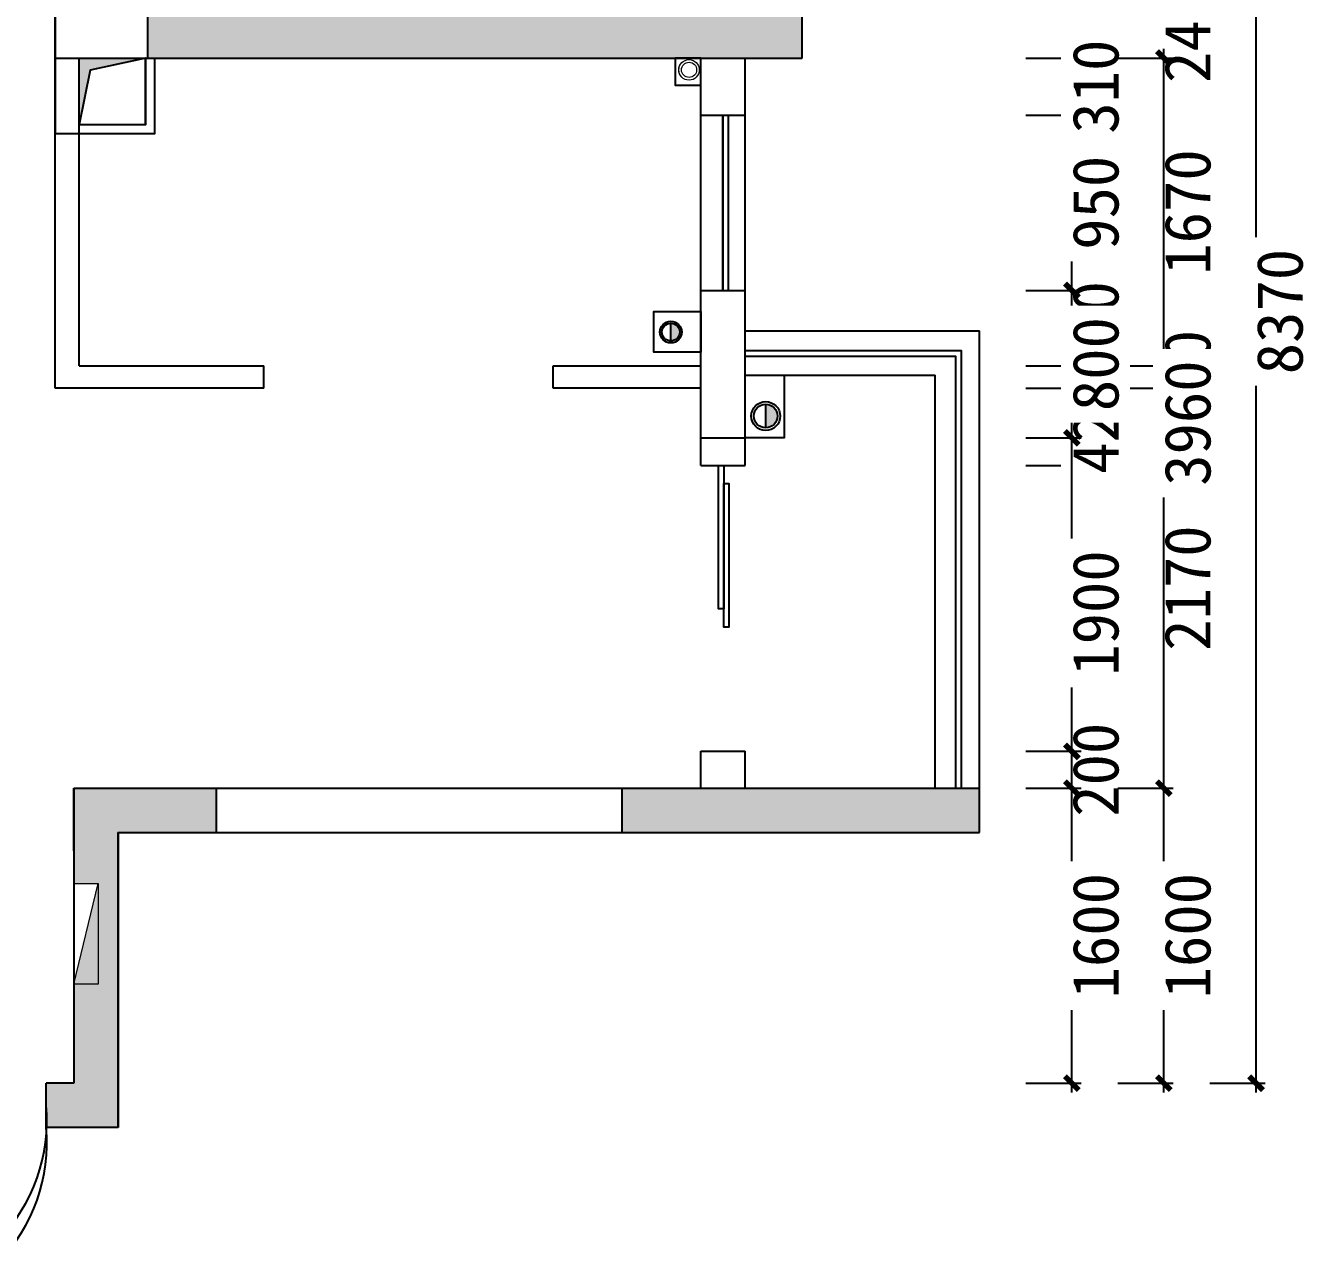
# Model space of a CAD drawing. Extents: x -74236 to 286982, y -14633 to 132816.
# Drawn here: x 75022 to 82007, y 80256 to 86821 of the extents above; entities that cross this region are included whole.
import ezdxf

# ---------------------------------------------------------------- set-up
doc = ezdxf.new("R2010")
doc.units = 0
doc.header["$LTSCALE"] = 10
doc.header["$MEASUREMENT"] = 0
doc.header["$PDSIZE"] = 5
doc.styles.add('宋体', font='')
doc.styles.get('宋体').set_extended_font_data('SimSun')
doc.dimstyles.new('1-50 顶面', dxfattribs={"dimscale": 50, "dimtxt": 2.8, "dimasz": 1.5, "dimexe": 1, "dimexo": 1, "dimgap": 0.1, "dimtad": 1, "dimdec": 0, "dimzin": 0, "dimdsep": 46, "dimtxsty": '宋体', "dimblk": 'ARCHTICK', "dimcen": 0, "dimdle": 1, "dimclrd": 8, "dimclre": 8, "dimclrt": 43, "dimadec": 0, "dimazin": 0, "dimtfac": 1, "dimtdec": 0, "dimtix": 1, "dimtmove": 1, "dimatfit": 0, "dimldrblk": 'BOXFILLED', "dimfxl": 5, "dimfxlon": 1, "dimtfill": 1, "dimtolj": 1, "dimtzin": 0, "dimlwd": -1, "dimlwe": -1, "dimarcsym": 1})

# ---------------------------------------------------------------- blocks, each defined once
blk = doc.blocks.new('_ArchTick')
at = {"color": 0, "linetype": 'ByBlock', "const_width": 0.4}
blk.add_lwpolyline([(-0.5, -0.5), (0.5, 0.5)], dxfattribs=at)
blk = doc.blocks.new('*D323')
at = {"color": 8, "transparency": 16777216}
for p, q in [((80693.5, 81036.3), (80693.5, 82736.3)), ((80443.5, 82686.3), (80743.5, 82686.3)), ((80443.5, 81086.3), (80743.5, 81086.3))]:
    blk.add_line(p, q, dxfattribs=at)
at = {"layer": 'Defpoints', "color": 0, "transparency": 16777216}
for p in [(80284, 82686.3), (80693.5, 82686.3), (80284, 81086.3)]:
    blk.add_point(p, dxfattribs=at)
at = {"color": 8, "transparency": 16777216, "xscale": 75, "yscale": 75, "zscale": 75}
for p, rotation in [((80693.5, 82686.3), 90), ((80693.5, 81086.3), 270)]:
    blk.add_blockref('_ArchTick', p, dxfattribs=dict(at, rotation=rotation))
at = {"color": 43, "transparency": 16777216, "insert": (80823.5, 81886.3), "char_height": 250, "attachment_point": 5, "rotation": 90, "style": '宋体', "bg_fill": 3, "box_fill_scale": 1.25, "bg_fill_color": 256, "bg_fill_true_color": 13158600, "bg_fill_transparency": 0}
blk.add_mtext('\\A1;1600', dxfattribs=at)
blk = doc.blocks.new('_BoxFilled')
at = {"color": 0, "linetype": 'ByBlock', "lineweight": -2}
blk.add_line((-0.5, 0), (-1, 0), dxfattribs=at)
at = {"color": 0, "linetype": 'ByBlock'}
blk.add_solid([(-0.5, 0.5), (0.5, 0.5), (-0.5, -0.5), (0.5, -0.5)], dxfattribs=at)
blk = doc.blocks.new('*D324')
at = {"color": 8, "transparency": 16777216}
for p, q in [((80693.5, 82886.3), (80693.5, 82961.3)), ((80443.5, 82886.3), (80743.5, 82886.3)), ((80693.5, 82686.3), (80693.5, 82886.3)), ((80443.5, 82686.3), (80743.5, 82686.3)), ((80693.5, 82686.3), (80693.5, 82611.3))]:
    blk.add_line(p, q, dxfattribs=at)
at = {"layer": 'Defpoints', "color": 0, "transparency": 16777216}
for p in [(80284, 82886.3), (80284, 82686.3)]:
    blk.add_point(p, dxfattribs=at)
at = {"color": 8, "transparency": 16777216, "xscale": 75, "yscale": 75, "zscale": 75}
for p, rotation in [((80693.5, 82886.3), 270), ((80693.5, 82686.3), 90)]:
    blk.add_blockref('_ArchTick', p, dxfattribs=dict(at, rotation=rotation))
at = {"color": 43, "transparency": 16777216, "insert": (80823.5, 82786.3), "char_height": 250, "attachment_point": 5, "rotation": 90, "style": '宋体', "bg_fill": 3, "box_fill_scale": 1.25, "bg_fill_color": 256, "bg_fill_true_color": 13158600, "bg_fill_transparency": 0}
blk.add_mtext('\\A1;200', dxfattribs=at)
at = {"layer": 'Defpoints', "color": 0, "transparency": 16777216}
blk.add_point((80693.5, 82886.3), dxfattribs=at)
blk = doc.blocks.new('*D325')
at = {"color": 8, "transparency": 16777216}
for p, q in [((80693.5, 82836.3), (80693.5, 84486.3)), ((80443.5, 84436.3), (80743.5, 84436.3)), ((80443.5, 82886.3), (80743.5, 82886.3))]:
    blk.add_line(p, q, dxfattribs=at)
at = {"layer": 'Defpoints', "color": 0, "transparency": 16777216}
for p in [(80284, 84436.3), (80693.5, 84436.3), (80284, 82886.3)]:
    blk.add_point(p, dxfattribs=at)
at = {"color": 8, "transparency": 16777216, "xscale": 75, "yscale": 75, "zscale": 75}
for p, rotation in [((80693.5, 84436.3), 90), ((80693.5, 82886.3), 270)]:
    blk.add_blockref('_ArchTick', p, dxfattribs=dict(at, rotation=rotation))
at = {"color": 43, "transparency": 16777216, "insert": (80823.5, 83661.3), "char_height": 250, "attachment_point": 5, "rotation": 90, "style": '宋体', "bg_fill": 3, "box_fill_scale": 1.25, "bg_fill_color": 256, "bg_fill_true_color": 13158600, "bg_fill_transparency": 0}
blk.add_mtext('\\A1;1550', dxfattribs=at)
blk = doc.blocks.new('*D326')
at = {"color": 8, "transparency": 16777216}
for p, q in [((80693.5, 84856.3), (80693.5, 84931.3)), ((80443.5, 84856.3), (80743.5, 84856.3)), ((80693.5, 84436.3), (80693.5, 84856.3)), ((80443.5, 84436.3), (80743.5, 84436.3)), ((80693.5, 84436.3), (80693.5, 84361.3))]:
    blk.add_line(p, q, dxfattribs=at)
at = {"layer": 'Defpoints', "color": 0, "transparency": 16777216}
for p in [(80284, 84856.3), (80284, 84436.3)]:
    blk.add_point(p, dxfattribs=at)
at = {"color": 8, "transparency": 16777216, "xscale": 75, "yscale": 75, "zscale": 75}
for p, rotation in [((80693.5, 84856.3), 270), ((80693.5, 84436.3), 90)]:
    blk.add_blockref('_ArchTick', p, dxfattribs=dict(at, rotation=rotation))
at = {"color": 43, "transparency": 16777216, "insert": (80823.5, 84646.3), "char_height": 250, "attachment_point": 5, "rotation": 90, "style": '宋体', "bg_fill": 3, "box_fill_scale": 1.25, "bg_fill_color": 256, "bg_fill_true_color": 13158600, "bg_fill_transparency": 0}
blk.add_mtext('\\A1;420', dxfattribs=at)
at = {"layer": 'Defpoints', "color": 0, "transparency": 16777216}
blk.add_point((80693.5, 84856.3), dxfattribs=at)
blk = doc.blocks.new('*D327')
at = {"color": 8, "transparency": 16777216}
for p, q in [((81192, 84976.3), (81192, 85051.3)), ((80942, 84976.3), (81242, 84976.3)), ((81192, 84856.3), (81192, 84976.3)), ((80942, 84856.3), (81242, 84856.3)), ((81192, 84856.3), (81192, 84781.3))]:
    blk.add_line(p, q, dxfattribs=at)
at = {"layer": 'Defpoints', "color": 0, "transparency": 16777216}
for p in [(80284, 84976.3), (80284, 84856.3)]:
    blk.add_point(p, dxfattribs=at)
at = {"color": 8, "transparency": 16777216, "xscale": 75, "yscale": 75, "zscale": 75}
for p, rotation in [((81192, 84976.3), 270), ((81192, 84856.3), 90)]:
    blk.add_blockref('_ArchTick', p, dxfattribs=dict(at, rotation=rotation))
at = {"color": 43, "transparency": 16777216, "insert": (81322, 84916.3), "char_height": 250, "attachment_point": 5, "rotation": 90, "style": '宋体', "bg_fill": 3, "box_fill_scale": 1.25, "bg_fill_color": 256, "bg_fill_true_color": 13158600, "bg_fill_transparency": 0}
blk.add_mtext('\\A1;120', dxfattribs=at)
at = {"layer": 'Defpoints', "color": 0, "transparency": 16777216}
blk.add_point((81192, 84976.3), dxfattribs=at)
blk = doc.blocks.new('*D328')
at = {"color": 8, "transparency": 16777216}
for p, q in [((80693.5, 85386.3), (80693.5, 85461.3)), ((80443.5, 85386.3), (80743.5, 85386.3)), ((80693.5, 84976.3), (80693.5, 85386.3)), ((80443.5, 84976.3), (80743.5, 84976.3)), ((80693.5, 84976.3), (80693.5, 84901.3))]:
    blk.add_line(p, q, dxfattribs=at)
at = {"layer": 'Defpoints', "color": 0, "transparency": 16777216}
for p in [(80284, 85386.3), (80284, 84976.3)]:
    blk.add_point(p, dxfattribs=at)
at = {"color": 8, "transparency": 16777216, "xscale": 75, "yscale": 75, "zscale": 75}
for p, rotation in [((80693.5, 85386.3), 270), ((80693.5, 84976.3), 90)]:
    blk.add_blockref('_ArchTick', p, dxfattribs=dict(at, rotation=rotation))
at = {"color": 43, "transparency": 16777216, "insert": (80823.5, 85181.3), "char_height": 250, "attachment_point": 5, "rotation": 90, "style": '宋体', "bg_fill": 3, "box_fill_scale": 1.25, "bg_fill_color": 256, "bg_fill_true_color": 13158600, "bg_fill_transparency": 0}
blk.add_mtext('\\A1;410', dxfattribs=at)
at = {"layer": 'Defpoints', "color": 0, "transparency": 16777216}
blk.add_point((80693.5, 85386.3), dxfattribs=at)
blk = doc.blocks.new('*D329')
at = {"color": 8, "transparency": 16777216}
for p, q in [((80693.5, 85336.3), (80693.5, 86386.3)), ((80443.5, 86336.3), (80743.5, 86336.3)), ((80443.5, 85386.3), (80743.5, 85386.3))]:
    blk.add_line(p, q, dxfattribs=at)
at = {"layer": 'Defpoints', "color": 0, "transparency": 16777216}
for p in [(80284, 86336.3), (80693.5, 86336.3), (80284, 85386.3)]:
    blk.add_point(p, dxfattribs=at)
at = {"color": 8, "transparency": 16777216, "xscale": 75, "yscale": 75, "zscale": 75}
for p, rotation in [((80693.5, 86336.3), 90), ((80693.5, 85386.3), 270)]:
    blk.add_blockref('_ArchTick', p, dxfattribs=dict(at, rotation=rotation))
at = {"color": 43, "transparency": 16777216, "insert": (80823.5, 85861.3), "char_height": 250, "attachment_point": 5, "rotation": 90, "style": '宋体', "bg_fill": 3, "box_fill_scale": 1.25, "bg_fill_color": 256, "bg_fill_true_color": 13158600, "bg_fill_transparency": 0}
blk.add_mtext('\\A1;950', dxfattribs=at)
blk = doc.blocks.new('*D330')
at = {"color": 8, "transparency": 16777216}
for p, q in [((80693.5, 86646.3), (80693.5, 86721.3)), ((80443.5, 86646.3), (80743.5, 86646.3)), ((80693.5, 86336.3), (80693.5, 86646.3)), ((80443.5, 86336.3), (80743.5, 86336.3)), ((80693.5, 86336.3), (80693.5, 86261.3))]:
    blk.add_line(p, q, dxfattribs=at)
at = {"layer": 'Defpoints', "color": 0, "transparency": 16777216}
for p in [(80284, 86646.3), (80284, 86336.3)]:
    blk.add_point(p, dxfattribs=at)
at = {"color": 8, "transparency": 16777216, "xscale": 75, "yscale": 75, "zscale": 75}
for p, rotation in [((80693.5, 86646.3), 270), ((80693.5, 86336.3), 90)]:
    blk.add_blockref('_ArchTick', p, dxfattribs=dict(at, rotation=rotation))
at = {"color": 43, "transparency": 16777216, "insert": (80823.5, 86491.3), "char_height": 250, "attachment_point": 5, "rotation": 90, "style": '宋体', "bg_fill": 3, "box_fill_scale": 1.25, "bg_fill_color": 256, "bg_fill_true_color": 13158600, "bg_fill_transparency": 0}
blk.add_mtext('\\A1;310', dxfattribs=at)
at = {"layer": 'Defpoints', "color": 0, "transparency": 16777216}
blk.add_point((80693.5, 86646.3), dxfattribs=at)
blk = doc.blocks.new('*D331')
at = {"color": 8, "transparency": 16777216}
for p, q in [((81192, 86886.3), (81192, 86961.3)), ((80942, 86886.3), (81242, 86886.3)), ((81192, 86646.3), (81192, 86886.3)), ((80942, 86646.3), (81242, 86646.3)), ((81192, 86646.3), (81192, 86571.3))]:
    blk.add_line(p, q, dxfattribs=at)
at = {"layer": 'Defpoints', "color": 0, "transparency": 16777216}
for p in [(80284, 86886.3), (80284, 86646.3)]:
    blk.add_point(p, dxfattribs=at)
at = {"color": 8, "transparency": 16777216, "xscale": 75, "yscale": 75, "zscale": 75}
for p, rotation in [((81192, 86886.3), 270), ((81192, 86646.3), 90)]:
    blk.add_blockref('_ArchTick', p, dxfattribs=dict(at, rotation=rotation))
at = {"color": 43, "transparency": 16777216, "insert": (81322, 86766.3), "char_height": 250, "attachment_point": 5, "rotation": 90, "style": '宋体', "bg_fill": 3, "box_fill_scale": 1.25, "bg_fill_color": 256, "bg_fill_true_color": 13158600, "bg_fill_transparency": 0}
blk.add_mtext('\\A1;240', dxfattribs=at)
at = {"layer": 'Defpoints', "color": 0, "transparency": 16777216}
blk.add_point((81192, 86886.3), dxfattribs=at)
blk = doc.blocks.new('*D351')
at = {"color": 8, "transparency": 16777216}
for p, q in [((81192, 81036.3), (81192, 82736.3)), ((80942, 82686.3), (81242, 82686.3)), ((80942, 81086.3), (81242, 81086.3))]:
    blk.add_line(p, q, dxfattribs=at)
at = {"layer": 'Defpoints', "color": 0, "transparency": 16777216}
for p in [(80284, 82686.3), (81192, 82686.3), (80284, 81086.3)]:
    blk.add_point(p, dxfattribs=at)
at = {"color": 8, "transparency": 16777216, "xscale": 75, "yscale": 75, "zscale": 75}
for p, rotation in [((81192, 82686.3), 90), ((81192, 81086.3), 270)]:
    blk.add_blockref('_ArchTick', p, dxfattribs=dict(at, rotation=rotation))
at = {"color": 43, "transparency": 16777216, "insert": (81322, 81886.3), "char_height": 250, "attachment_point": 5, "rotation": 90, "style": '宋体', "bg_fill": 3, "box_fill_scale": 1.25, "bg_fill_color": 256, "bg_fill_true_color": 13158600, "bg_fill_transparency": 0}
blk.add_mtext('\\A1;1600', dxfattribs=at)
blk = doc.blocks.new('*D352')
at = {"color": 8, "transparency": 16777216}
for p, q in [((81192, 82636.3), (81192, 84906.3)), ((80942, 84856.3), (81242, 84856.3)), ((80942, 82686.3), (81242, 82686.3))]:
    blk.add_line(p, q, dxfattribs=at)
at = {"layer": 'Defpoints', "color": 0, "transparency": 16777216}
for p in [(80284, 84856.3), (81192, 84856.3), (80284, 82686.3)]:
    blk.add_point(p, dxfattribs=at)
at = {"color": 8, "transparency": 16777216, "xscale": 75, "yscale": 75, "zscale": 75}
for p, rotation in [((81192, 84856.3), 90), ((81192, 82686.3), 270)]:
    blk.add_blockref('_ArchTick', p, dxfattribs=dict(at, rotation=rotation))
at = {"color": 43, "transparency": 16777216, "insert": (81322, 83771.3), "char_height": 250, "attachment_point": 5, "rotation": 90, "style": '宋体', "bg_fill": 3, "box_fill_scale": 1.25, "bg_fill_color": 256, "bg_fill_true_color": 13158600, "bg_fill_transparency": 0}
blk.add_mtext('\\A1;2170', dxfattribs=at)
blk = doc.blocks.new('*D353')
at = {"color": 8, "transparency": 16777216}
for p, q in [((81192, 84926.3), (81192, 86696.3)), ((80942, 86646.3), (81242, 86646.3)), ((80942, 84976.3), (81242, 84976.3))]:
    blk.add_line(p, q, dxfattribs=at)
at = {"layer": 'Defpoints', "color": 0, "transparency": 16777216}
for p in [(80284, 86646.3), (81192, 86646.3), (80284, 84976.3)]:
    blk.add_point(p, dxfattribs=at)
at = {"color": 8, "transparency": 16777216, "xscale": 75, "yscale": 75, "zscale": 75}
for p, rotation in [((81192, 86646.3), 90), ((81192, 84976.3), 270)]:
    blk.add_blockref('_ArchTick', p, dxfattribs=dict(at, rotation=rotation))
at = {"color": 43, "transparency": 16777216, "insert": (81322, 85811.3), "char_height": 250, "attachment_point": 5, "rotation": 90, "style": '宋体', "bg_fill": 3, "box_fill_scale": 1.25, "bg_fill_color": 256, "bg_fill_true_color": 13158600, "bg_fill_transparency": 0}
blk.add_mtext('\\A1;1670', dxfattribs=at)
blk = doc.blocks.new('*D355')
at = {"color": 8, "transparency": 16777216}
for p, q in [((81692, 81036.3), (81692, 89506.3)), ((81442, 89456.3), (81742, 89456.3)), ((81442, 81086.3), (81742, 81086.3))]:
    blk.add_line(p, q, dxfattribs=at)
at = {"layer": 'Defpoints', "color": 0, "transparency": 16777216}
for p in [(80284, 89456.3), (81692, 89456.3), (80284, 81086.3)]:
    blk.add_point(p, dxfattribs=at)
at = {"color": 8, "transparency": 16777216, "xscale": 75, "yscale": 75, "zscale": 75}
for p, rotation in [((81692, 89456.3), 90), ((81692, 81086.3), 270)]:
    blk.add_blockref('_ArchTick', p, dxfattribs=dict(at, rotation=rotation))
at = {"color": 43, "transparency": 16777216, "insert": (81822, 85271.3), "char_height": 250, "attachment_point": 5, "rotation": 90, "style": '宋体', "bg_fill": 3, "box_fill_scale": 1.25, "bg_fill_color": 256, "bg_fill_true_color": 13158600, "bg_fill_transparency": 0}
blk.add_mtext('\\A1;8370', dxfattribs=at)
blk = doc.blocks.new('*D374')
at = {"color": 8, "transparency": 16777216}
for p, q in [((105105.6, 82794.8), (105405.6, 82794.8)), ((105355.6, 81144.8), (105355.6, 82844.8)), ((105105.6, 81194.8), (105405.6, 81194.8))]:
    blk.add_line(p, q, dxfattribs=at)
at = {"layer": 'Defpoints', "color": 0, "transparency": 16777216}
for p in [(104946.2, 82794.8), (105355.6, 82794.8), (104946.2, 81194.8)]:
    blk.add_point(p, dxfattribs=at)
at = {"color": 8, "transparency": 16777216, "xscale": 75, "yscale": 75, "zscale": 75}
for p, rotation in [((105355.6, 82794.8), 90), ((105355.6, 81194.8), 270)]:
    blk.add_blockref('_ArchTick', p, dxfattribs=dict(at, rotation=rotation))
at = {"color": 43, "transparency": 16777216, "insert": (105485.6, 81994.8), "char_height": 250, "attachment_point": 5, "rotation": 90, "style": '宋体', "bg_fill": 3, "box_fill_scale": 1.25, "bg_fill_color": 256, "bg_fill_true_color": 13158600, "bg_fill_transparency": 0}
blk.add_mtext('\\A1;1600', dxfattribs=at)
blk = doc.blocks.new('*D375')
at = {"color": 8, "transparency": 16777216}
for p, q in [((105355.6, 82744.8), (105355.6, 84744.8)), ((105105.6, 84694.8), (105405.6, 84694.8)), ((105105.6, 82794.8), (105405.6, 82794.8))]:
    blk.add_line(p, q, dxfattribs=at)
at = {"layer": 'Defpoints', "color": 0, "transparency": 16777216}
for p in [(104946.2, 84694.8), (105355.6, 84694.8), (104946.2, 82794.8)]:
    blk.add_point(p, dxfattribs=at)
at = {"color": 8, "transparency": 16777216, "xscale": 75, "yscale": 75, "zscale": 75}
for p, rotation in [((105355.6, 84694.8), 90), ((105355.6, 82794.8), 270)]:
    blk.add_blockref('_ArchTick', p, dxfattribs=dict(at, rotation=rotation))
at = {"color": 43, "transparency": 16777216, "insert": (105485.6, 83744.8), "char_height": 250, "attachment_point": 5, "rotation": 90, "style": '宋体', "bg_fill": 3, "box_fill_scale": 1.25, "bg_fill_color": 256, "bg_fill_true_color": 13158600, "bg_fill_transparency": 0}
blk.add_mtext('\\A1;1900', dxfattribs=at)
blk = doc.blocks.new('*D376')
at = {"color": 8, "transparency": 16777216}
for p, q in [((105355.6, 84644.8), (105355.6, 85544.8)), ((105105.6, 85494.8), (105405.6, 85494.8)), ((105105.6, 84694.8), (105405.6, 84694.8))]:
    blk.add_line(p, q, dxfattribs=at)
at = {"layer": 'Defpoints', "color": 0, "transparency": 16777216}
for p in [(104946.2, 85494.8), (105355.6, 85494.8), (104946.2, 84694.8)]:
    blk.add_point(p, dxfattribs=at)
at = {"color": 8, "transparency": 16777216, "xscale": 75, "yscale": 75, "zscale": 75}
for p, rotation in [((105355.6, 85494.8), 90), ((105355.6, 84694.8), 270)]:
    blk.add_blockref('_ArchTick', p, dxfattribs=dict(at, rotation=rotation))
at = {"color": 43, "transparency": 16777216, "insert": (105485.6, 85094.8), "char_height": 250, "attachment_point": 5, "rotation": 90, "style": '宋体', "bg_fill": 3, "box_fill_scale": 1.25, "bg_fill_color": 256, "bg_fill_true_color": 13158600, "bg_fill_transparency": 0}
blk.add_mtext('\\A1;800', dxfattribs=at)
blk = doc.blocks.new('*D377')
at = {"color": 8, "transparency": 16777216}
for p, q in [((105355.6, 85444.8), (105355.6, 86494.8)), ((105105.6, 86444.8), (105405.6, 86444.8)), ((105105.6, 85494.8), (105405.6, 85494.8))]:
    blk.add_line(p, q, dxfattribs=at)
at = {"layer": 'Defpoints', "color": 0, "transparency": 16777216}
for p in [(104946.2, 86444.8), (105355.6, 86444.8), (104946.2, 85494.8)]:
    blk.add_point(p, dxfattribs=at)
at = {"color": 8, "transparency": 16777216, "xscale": 75, "yscale": 75, "zscale": 75}
for p, rotation in [((105355.6, 86444.8), 90), ((105355.6, 85494.8), 270)]:
    blk.add_blockref('_ArchTick', p, dxfattribs=dict(at, rotation=rotation))
at = {"color": 43, "transparency": 16777216, "insert": (105485.6, 85969.8), "char_height": 250, "attachment_point": 5, "rotation": 90, "style": '宋体', "bg_fill": 3, "box_fill_scale": 1.25, "bg_fill_color": 256, "bg_fill_true_color": 13158600, "bg_fill_transparency": 0}
blk.add_mtext('\\A1;950', dxfattribs=at)
blk = doc.blocks.new('*D378')
at = {"color": 8, "transparency": 16777216}
for p, q in [((105355.6, 86754.8), (105355.6, 86829.8)), ((105105.6, 86754.8), (105405.6, 86754.8)), ((105355.6, 86444.8), (105355.6, 86754.8)), ((105105.6, 86444.8), (105405.6, 86444.8)), ((105355.6, 86444.8), (105355.6, 86369.8))]:
    blk.add_line(p, q, dxfattribs=at)
at = {"layer": 'Defpoints', "color": 0, "transparency": 16777216}
for p in [(104946.2, 86754.8), (104946.2, 86444.8)]:
    blk.add_point(p, dxfattribs=at)
at = {"color": 8, "transparency": 16777216, "xscale": 75, "yscale": 75, "zscale": 75}
for p, rotation in [((105355.6, 86754.8), 270), ((105355.6, 86444.8), 90)]:
    blk.add_blockref('_ArchTick', p, dxfattribs=dict(at, rotation=rotation))
at = {"color": 43, "transparency": 16777216, "insert": (105485.6, 86599.8), "char_height": 250, "attachment_point": 5, "rotation": 90, "style": '宋体', "bg_fill": 3, "box_fill_scale": 1.25, "bg_fill_color": 256, "bg_fill_true_color": 13158600, "bg_fill_transparency": 0}
blk.add_mtext('\\A1;310', dxfattribs=at)
at = {"layer": 'Defpoints', "color": 0, "transparency": 16777216}
blk.add_point((105355.6, 86754.8), dxfattribs=at)
blk = doc.blocks.new('*D379')
at = {"color": 8, "transparency": 16777216}
for p, q in [((105854.2, 86994.8), (105854.2, 87069.8)), ((105604.2, 86994.8), (105904.2, 86994.8)), ((105854.2, 86754.8), (105854.2, 86994.8)), ((105604.2, 86754.8), (105904.2, 86754.8)), ((105854.2, 86754.8), (105854.2, 86679.8))]:
    blk.add_line(p, q, dxfattribs=at)
at = {"layer": 'Defpoints', "color": 0, "transparency": 16777216}
for p in [(104946.2, 86994.8), (104946.2, 86754.8)]:
    blk.add_point(p, dxfattribs=at)
at = {"color": 8, "transparency": 16777216, "xscale": 75, "yscale": 75, "zscale": 75}
for p, rotation in [((105854.2, 86994.8), 270), ((105854.2, 86754.8), 90)]:
    blk.add_blockref('_ArchTick', p, dxfattribs=dict(at, rotation=rotation))
at = {"color": 43, "transparency": 16777216, "insert": (105984.2, 86874.8), "char_height": 250, "attachment_point": 5, "rotation": 90, "style": '宋体', "bg_fill": 3, "box_fill_scale": 1.25, "bg_fill_color": 256, "bg_fill_true_color": 13158600, "bg_fill_transparency": 0}
blk.add_mtext('\\A1;240', dxfattribs=at)
at = {"layer": 'Defpoints', "color": 0, "transparency": 16777216}
blk.add_point((105854.2, 86994.8), dxfattribs=at)
blk = doc.blocks.new('*D396')
at = {"color": 8, "transparency": 16777216}
for p, q in [((105604.2, 82794.8), (105904.2, 82794.8)), ((105854.2, 81144.8), (105854.2, 82844.8)), ((105604.2, 81194.8), (105904.2, 81194.8))]:
    blk.add_line(p, q, dxfattribs=at)
at = {"layer": 'Defpoints', "color": 0, "transparency": 16777216}
for p in [(104946.2, 82794.8), (105854.2, 82794.8), (104946.2, 81194.8)]:
    blk.add_point(p, dxfattribs=at)
at = {"color": 8, "transparency": 16777216, "xscale": 75, "yscale": 75, "zscale": 75}
for p, rotation in [((105854.2, 82794.8), 90), ((105854.2, 81194.8), 270)]:
    blk.add_blockref('_ArchTick', p, dxfattribs=dict(at, rotation=rotation))
at = {"color": 43, "transparency": 16777216, "insert": (105984.2, 81994.8), "char_height": 250, "attachment_point": 5, "rotation": 90, "style": '宋体', "bg_fill": 3, "box_fill_scale": 1.25, "bg_fill_color": 256, "bg_fill_true_color": 13158600, "bg_fill_transparency": 0}
blk.add_mtext('\\A1;1600', dxfattribs=at)
blk = doc.blocks.new('*D398')
at = {"color": 8, "transparency": 16777216}
for p, q in [((106104.2, 89564.8), (106404.2, 89564.8)), ((106354.2, 81144.8), (106354.2, 89614.8)), ((106104.2, 81194.8), (106404.2, 81194.8))]:
    blk.add_line(p, q, dxfattribs=at)
at = {"layer": 'Defpoints', "color": 0, "transparency": 16777216}
for p in [(104946.2, 89564.8), (106354.2, 89564.8), (104946.2, 81194.8)]:
    blk.add_point(p, dxfattribs=at)
at = {"color": 8, "transparency": 16777216, "xscale": 75, "yscale": 75, "zscale": 75}
for p, rotation in [((106354.2, 89564.8), 90), ((106354.2, 81194.8), 270)]:
    blk.add_blockref('_ArchTick', p, dxfattribs=dict(at, rotation=rotation))
at = {"color": 43, "transparency": 16777216, "insert": (106484.2, 85379.8), "char_height": 250, "attachment_point": 5, "rotation": 90, "style": '宋体', "bg_fill": 3, "box_fill_scale": 1.25, "bg_fill_color": 256, "bg_fill_true_color": 13158600, "bg_fill_transparency": 0}
blk.add_mtext('\\A1;8370', dxfattribs=at)
blk = doc.blocks.new('*D401')
at = {"color": 8, "transparency": 16777216}
for p, q in [((105854.2, 82744.8), (105854.2, 86804.8)), ((105604.2, 86754.8), (105904.2, 86754.8)), ((105604.2, 82794.8), (105904.2, 82794.8))]:
    blk.add_line(p, q, dxfattribs=at)
at = {"layer": 'Defpoints', "color": 0, "transparency": 16777216}
for p in [(104946.2, 86754.8), (105854.2, 86754.8), (104946.2, 82794.8)]:
    blk.add_point(p, dxfattribs=at)
at = {"color": 8, "transparency": 16777216, "xscale": 75, "yscale": 75, "zscale": 75}
for p, rotation in [((105854.2, 86754.8), 90), ((105854.2, 82794.8), 270)]:
    blk.add_blockref('_ArchTick', p, dxfattribs=dict(at, rotation=rotation))
at = {"color": 43, "transparency": 16777216, "insert": (105984.2, 84774.8), "char_height": 250, "attachment_point": 5, "rotation": 90, "style": '宋体', "bg_fill": 3, "box_fill_scale": 1.25, "bg_fill_color": 256, "bg_fill_true_color": 13158600, "bg_fill_transparency": 0}
blk.add_mtext('\\A1;3960', dxfattribs=at)
blk = doc.blocks.new('GGFGFD')
at = {"ltscale": 3}
for points in [[(78519.3, 85208), (78519.3, 85111.8, 0.414214), (78567.4, 85159.9, 0.414214)], [(79033.5, 84768.7), (79033.5, 84640.4, 0.414214), (79097.7, 84704.6, 0.414214)]]:
    blk.add_hatch(color=1, dxfattribs=at).paths.add_polyline_path(points)
at = {"lineweight": 5}
blk.add_hatch(color=1, dxfattribs=at).paths.add_polyline_path([(75282, 81623.6), (75414.8, 81623.6), (75414.8, 82169)])
at = {"color": 1}
for p, q in [((79232, 86646.3), (79232, 87466.3)), ((75182, 84976.3), (75182, 86886.3)), ((75312, 86646.3), (79232, 86646.3)), ((75312, 84976.3), (75312, 86646.3)), ((78682, 84436.3), (78682, 86646.3)), ((78922, 84436.3), (78922, 86646.3)), ((78682, 86336.3), (78922, 86336.3)), ((78802, 85386.3), (78802, 86336.3)), ((78832, 85386.3), (78832, 86336.3)), ((78682, 85386.3), (78922, 85386.3)), ((78922, 85166.3), (80192, 85166.3)), ((80192, 82446.3), (80192, 85166.3)), ((75182, 84856.3), (75182, 84976.3)), ((75312, 84976.3), (76312, 84976.3)), ((76312, 84856.3), (76312, 84976.3)), ((77882, 84976.3), (78682, 84976.3)), ((77882, 84856.3), (77882, 84976.3)), ((78922, 84926.3), (79952, 84926.3)), ((79952, 82686.3), (79952, 84926.3)), ((76312, 84856.3), (75182, 84856.3)), ((78682, 84856.3), (77882, 84856.3)), ((78682, 84436.3), (78922, 84436.3)), ((78682, 82886.3), (78922, 82886.3)), ((78682, 82686.3), (78682, 82886.3)), ((78922, 82686.3), (78922, 82886.3)), ((75282, 82686.3), (80192, 82686.3)), ((75282, 82686.3), (75282, 81086.3)), ((75282, 82346.3), (75282, 82686.3)), ((75522, 82446.3), (80192, 82446.3)), ((75522, 82446.3), (75522, 80846.3)), ((75282, 81086.3), (75132, 81086.3)), ((75132, 80846.3), (75132, 81086.3)), ((75522, 80846.3), (75132, 80846.3))]:
    blk.add_line(p, q, dxfattribs=at)
at = {"color": 1, "ltscale": 3}
for p, q in [((78519.3, 85111.8), (78519.3, 85208)), ((79033.5, 84640.4), (79033.5, 84768.7))]:
    blk.add_line(p, q, dxfattribs=at)
at = {"color": 1, "lineweight": 5}
blk.add_line((75282, 81623.6), (75414.8, 82169), dxfattribs=at)
at = {"color": 1}
for points in [[(75312, 86236.3), (75722, 86236.3), (75722, 86646.3)], [(75312, 86286.3), (75672, 86286.3), (75672, 86646.3)], [(75672, 86646.3), (75370.6, 86580.5), (75312, 86286.3)], [(80094.5, 82686.3), (80094.5, 85057.4), (78922, 85057.4)], [(80064.5, 82686.3), (80064.5, 85027.4), (78922, 85027.4)]]:
    blk.add_lwpolyline(points, dxfattribs=at)
for points in [[(78777.4, 84436.3), (78806, 84436.3), (78806, 83658.3), (78777.4, 83658.3)], [(78806, 84338.3), (78834.6, 84338.3), (78834.6, 83560.3), (78806, 83560.3)]]:
    blk.add_lwpolyline(points, close=True, dxfattribs=at)
at = {"color": 1, "lineweight": 5}
blk.add_lwpolyline([(75282, 81623.6), (75282, 82169), (75414.8, 82169), (75414.8, 81623.6)], close=True, dxfattribs=at)
for radius in [55.6, 41.2]:
    blk.add_circle((78618, 86582), radius, dxfattribs=at)
at = {"color": 1, "ltscale": 3}
for centre, radius in [((78519.3, 85159.9), 58.8), ((78519.3, 85159.9), 48.1), ((79033.5, 84704.6), 78.4), ((79033.5, 84704.6), 64.2)]:
    blk.add_circle(centre, radius, dxfattribs=at)
at = {"color": 1}
blk.add_arc((74209.8, 80760.6), 926.2, 266.29577, 5.31161, dxfattribs=at)
dim = blk.add_linear_dim(base=(80693.5, 82686.3), p1=(80284, 81086.3), p2=(80284, 82686.3), angle=270, dimstyle='1-50 顶面', override={"dimtxt": 5, "dimtad": 2}, dxfattribs=at)
dim.commit()
dim.dimension.update_dxf_attribs({"geometry": '*D323', "text_midpoint": (80823.5, 81886.3)})
dim = blk.add_linear_dim(base=(80693.5, 82886.3), p1=(80284, 82686.3), p2=(80284, 82886.3), angle=270, dimstyle='1-50 顶面', override={"dimtxt": 5, "dimtad": 2}, dxfattribs=at)
dim.commit()
dim.dimension.update_dxf_attribs({"geometry": '*D324', "text_midpoint": (80823.5, 82786.3)})
for base, p1, p2, angle, picture, middle in [((80693.5, 84436.3), (80284, 82886.3), (80284, 84436.3), 270, '*D325', (80823.5, 83661.3)), ((81192, 82686.3), (80284, 81086.3), (80284, 82686.3), 90, '*D351', (81322, 81886.3))]:
    dim = blk.add_linear_dim(base=base, p1=p1, p2=p2, angle=angle, dimstyle='1-50 顶面', override={"dimtxt": 5, "dimtad": 2}, dxfattribs=at)
    dim.commit()
    dim.dimension.update_dxf_attribs({"geometry": picture, "text_midpoint": middle})
dim = blk.add_linear_dim(base=(80693.5, 84856.3), p1=(80284, 84436.3), p2=(80284, 84856.3), angle=270, dimstyle='1-50 顶面', override={"dimtxt": 5, "dimtad": 2}, dxfattribs=at)
dim.commit()
dim.dimension.update_dxf_attribs({"geometry": '*D326', "text_midpoint": (80823.5, 84646.3)})
dim = blk.add_linear_dim(base=(81192, 84976.3), p1=(80284, 84856.3), p2=(80284, 84976.3), angle=270, dimstyle='1-50 顶面', override={"dimtxt": 5, "dimtad": 2}, dxfattribs=at)
dim.commit()
dim.dimension.update_dxf_attribs({"geometry": '*D327', "text_midpoint": (81322, 84916.3)})
dim = blk.add_linear_dim(base=(80693.5, 85386.3), p1=(80284, 84976.3), p2=(80284, 85386.3), angle=270, dimstyle='1-50 顶面', override={"dimtxt": 5, "dimtad": 2}, dxfattribs=at)
dim.commit()
dim.dimension.update_dxf_attribs({"geometry": '*D328', "text_midpoint": (80823.5, 85181.3)})
for base, p1, p2, angle, picture, middle in [((80693.5, 86336.3), (80284, 85386.3), (80284, 86336.3), 270, '*D329', (80823.5, 85861.3)), ((81192, 84856.3), (80284, 82686.3), (80284, 84856.3), 90, '*D352', (81322, 83771.3))]:
    dim = blk.add_linear_dim(base=base, p1=p1, p2=p2, angle=angle, dimstyle='1-50 顶面', override={"dimtxt": 5, "dimtad": 2}, dxfattribs=at)
    dim.commit()
    dim.dimension.update_dxf_attribs({"geometry": picture, "text_midpoint": middle})
dim = blk.add_linear_dim(base=(80693.5, 86646.3), p1=(80284, 86336.3), p2=(80284, 86646.3), angle=270, dimstyle='1-50 顶面', override={"dimtxt": 5, "dimtad": 2}, dxfattribs=at)
dim.commit()
dim.dimension.update_dxf_attribs({"geometry": '*D330', "text_midpoint": (80823.5, 86491.3)})
dim = blk.add_linear_dim(base=(81192, 86886.3), p1=(80284, 86646.3), p2=(80284, 86886.3), angle=270, dimstyle='1-50 顶面', override={"dimtxt": 5, "dimtad": 2}, dxfattribs=at)
dim.commit()
dim.dimension.update_dxf_attribs({"geometry": '*D331', "text_midpoint": (81322, 86766.3)})
dim = blk.add_linear_dim(base=(81192, 86646.3), p1=(80284, 84976.3), p2=(80284, 86646.3), angle=90, dimstyle='1-50 顶面', override={"dimtxt": 5, "dimtad": 2}, dxfattribs=at)
dim.commit()
dim.dimension.update_dxf_attribs({"geometry": '*D353', "text_midpoint": (81322, 85811.3)})
dim = blk.add_linear_dim(base=(81692, 89456.3), p1=(80284, 81086.3), p2=(80284, 89456.3), angle=90, dimstyle='1-50 顶面', override={"dimtxt": 5, "dimtad": 2}, dxfattribs=at)
dim.commit()
dim.dimension.update_dxf_attribs({"geometry": '*D355', "text_midpoint": (81822, 85271.3)})
blk = doc.blocks.new('VBCFFD')
for points in [[(103894.2, 87574.8), (103654.2, 87574.8), (103654.2, 86994.8), (100344.2, 86994.8), (100344.2, 86754.8), (103894.2, 86754.8)], [(100334.2, 86754.8), (99974.2, 86754.8), (99974.2, 86394.8), (100032.7, 86688.9)]]:
    blk.add_hatch(color=3).paths.add_polyline_path(points)
at = {"ltscale": 3}
for points in [[(103181.4, 85316.5), (103181.4, 85220.3, 0.414214), (103229.5, 85268.4, 0.414214)], [(103695.6, 84877.2), (103695.6, 84748.9, 0.414214), (103759.8, 84813.1, 0.414214)]]:
    blk.add_hatch(color=3, dxfattribs=at).paths.add_polyline_path(points)
h = blk.add_hatch(color=3)
h.paths.add_polyline_path([(104854.2, 82794.8), (102915.7, 82794.8), (102915.7, 82554.8), (104854.2, 82554.8)])
h.paths.add_polyline_path([(100715.9, 82794.8), (99944.2, 82794.8), (99944.2, 82454.8), (99944.2, 82277.5), (100076.9, 82277.5), (100076.9, 81732.1), (99944.2, 81732.1), (99944.2, 81194.8), (99794.2, 81194.8), (99794.2, 80954.8), (100184.2, 80954.8), (100184.2, 82554.8), (100715.9, 82554.8)])
at = {"lineweight": 5}
blk.add_hatch(color=3, dxfattribs=at).paths.add_polyline_path([(99944.2, 81732.1), (100076.9, 81732.1), (100076.9, 82277.5)])
at = {"color": 3}
for p, q in [((103894.2, 86754.8), (103894.2, 87574.8)), ((100344.2, 86994.8), (100344.2, 86754.8)), ((99844.2, 86754.8), (103894.2, 86754.8)), ((99974.2, 86344.8), (99974.2, 86754.8)), ((103344.2, 84694.8), (103344.2, 86754.8)), ((103584.2, 84694.8), (103584.2, 86754.8)), ((103344.2, 86444.8), (103584.2, 86444.8)), ((103464.2, 85494.8), (103464.2, 86444.8)), ((103494.2, 85494.8), (103494.2, 86444.8)), ((103344.2, 85494.8), (103584.2, 85494.8)), ((103584.2, 85274.8), (104854.2, 85274.8)), ((104854.2, 82554.8), (104854.2, 85274.8)), ((103584.2, 85034.8), (104614.2, 85034.8)), ((104614.2, 82794.8), (104614.2, 85034.8)), ((103344.2, 84694.8), (103584.2, 84694.8)), ((99944.2, 82794.8), (104854.2, 82794.8)), ((99944.2, 82794.8), (99944.2, 81194.8)), ((99944.2, 82454.8), (99944.2, 82794.8)), ((100715.9, 82794.8), (100715.9, 82554.8)), ((102915.7, 82794.8), (102915.7, 82554.8)), ((100184.2, 82554.8), (104854.2, 82554.8)), ((100184.2, 82554.8), (100184.2, 80954.8)), ((99944.2, 81194.8), (99794.2, 81194.8)), ((99794.2, 80954.8), (99794.2, 81194.8)), ((100184.2, 80954.8), (99794.2, 80954.8))]:
    blk.add_line(p, q, dxfattribs=at)
at = {"color": 3, "ltscale": 3}
for p, q in [((103181.4, 85220.3), (103181.4, 85316.5)), ((103695.6, 84748.9), (103695.6, 84877.2))]:
    blk.add_line(p, q, dxfattribs=at)
at = {"color": 3, "lineweight": 5}
blk.add_line((99944.2, 81732.1), (100076.9, 82277.5), dxfattribs=at)
at = {"color": 3}
for points in [[(99844.2, 86994.8), (99844.2, 86344.8), (100384.2, 86344.8), (100384.2, 86754.8)], [(99974.2, 86394.8), (100334.2, 86394.8), (100334.2, 86754.8)], [(100334.2, 86754.8), (100032.7, 86688.9), (99974.2, 86394.8)], [(104756.7, 82794.8), (104756.7, 85165.9), (103584.2, 85165.9)], [(104726.7, 82794.8), (104726.7, 85135.9), (103584.2, 85135.9)]]:
    blk.add_lwpolyline(points, dxfattribs=at)
for points in [[(103344.2, 86754.8), (103204, 86754.8), (103204, 86607.9), (103344.2, 86607.9)], [(103344.2, 85160.3), (103088.5, 85160.3), (103088.5, 85380.5), (103344.2, 85380.5)], [(103584.2, 85034.8), (103795.6, 85034.8), (103795.6, 84694.8), (103584.2, 84694.8)]]:
    blk.add_lwpolyline(points, close=True, dxfattribs=at)
at = {"color": 3, "lineweight": 5}
blk.add_lwpolyline([(99944.2, 81732.1), (99944.2, 82277.5), (100076.9, 82277.5), (100076.9, 81732.1)], close=True, dxfattribs=at)
for radius in [55.6, 41.2]:
    blk.add_circle((103280.2, 86690.5), radius, dxfattribs=at)
at = {"color": 3, "ltscale": 3}
for centre, radius in [((103181.4, 85268.4), 58.8), ((103181.4, 85268.4), 48.1), ((103695.6, 84813.1), 78.4), ((103695.6, 84813.1), 64.2)]:
    blk.add_circle(centre, radius, dxfattribs=at)
at = {"color": 3}
blk.add_arc((98871.9, 80989), 926.2, 266.29577, 5.31161, dxfattribs=at)
dim = blk.add_linear_dim(base=(105355.6, 82794.8), p1=(104946.2, 81194.8), p2=(104946.2, 82794.8), angle=270, dimstyle='1-50 顶面', override={"dimtxt": 5, "dimtad": 2}, dxfattribs=at)
dim.commit()
dim.dimension.update_dxf_attribs({"geometry": '*D374', "text_midpoint": (105485.6, 81994.8)})
dim = blk.add_linear_dim(base=(105355.6, 84694.8), p1=(104946.2, 82794.8), p2=(104946.2, 84694.8), angle=270, dimstyle='1-50 顶面', override={"dimtxt": 5, "dimtad": 2}, dxfattribs=at)
dim.commit()
dim.dimension.update_dxf_attribs({"geometry": '*D375', "text_midpoint": (105485.6, 83744.8)})
for base, p1, p2, angle, picture, middle in [((105355.6, 85494.8), (104946.2, 84694.8), (104946.2, 85494.8), 270, '*D376', (105485.6, 85094.8)), ((105854.2, 82794.8), (104946.2, 81194.8), (104946.2, 82794.8), 90, '*D396', (105984.2, 81994.8))]:
    dim = blk.add_linear_dim(base=base, p1=p1, p2=p2, angle=angle, dimstyle='1-50 顶面', override={"dimtxt": 5, "dimtad": 2}, dxfattribs=at)
    dim.commit()
    dim.dimension.update_dxf_attribs({"geometry": picture, "text_midpoint": middle})
dim = blk.add_linear_dim(base=(105355.6, 86444.8), p1=(104946.2, 85494.8), p2=(104946.2, 86444.8), angle=270, dimstyle='1-50 顶面', override={"dimtxt": 5, "dimtad": 2}, dxfattribs=at)
dim.commit()
dim.dimension.update_dxf_attribs({"geometry": '*D377', "text_midpoint": (105485.6, 85969.8)})
dim = blk.add_linear_dim(base=(105355.6, 86754.8), p1=(104946.2, 86444.8), p2=(104946.2, 86754.8), angle=270, dimstyle='1-50 顶面', override={"dimtxt": 5, "dimtad": 2}, dxfattribs=at)
dim.commit()
dim.dimension.update_dxf_attribs({"geometry": '*D378', "text_midpoint": (105485.6, 86599.8)})
dim = blk.add_linear_dim(base=(105854.2, 86994.8), p1=(104946.2, 86754.8), p2=(104946.2, 86994.8), angle=270, dimstyle='1-50 顶面', override={"dimtxt": 5, "dimtad": 2}, dxfattribs=at)
dim.commit()
dim.dimension.update_dxf_attribs({"geometry": '*D379', "text_midpoint": (105984.2, 86874.8)})
dim = blk.add_linear_dim(base=(106354.2, 89564.8), p1=(104946.2, 81194.8), p2=(104946.2, 89564.8), angle=90, dimstyle='1-50 顶面', override={"dimtxt": 5, "dimtad": 2}, dxfattribs=at)
dim.commit()
dim.dimension.update_dxf_attribs({"geometry": '*D398', "text_midpoint": (106484.2, 85379.8)})
dim = blk.add_linear_dim(base=(105854.2, 86754.8), p1=(104946.2, 82794.8), p2=(104946.2, 86754.8), angle=270, dimstyle='1-50 顶面', override={"dimtxt": 5, "dimtad": 2}, dxfattribs=at)
dim.commit()
dim.dimension.update_dxf_attribs({"geometry": '*D401', "text_midpoint": (105984.2, 84774.8)})

msp = doc.modelspace()

# ---------------------------------------------------------------- block references
at = {"color": 255}
msp.add_blockref('GGFGFD', (0, 0), dxfattribs=at)

# ---------------------------------------------------------------- next in the draw order: block references
msp.add_blockref('VBCFFD', (-24662.1, -108.5), dxfattribs=at)

doc.saveas('drawing.dxf')
